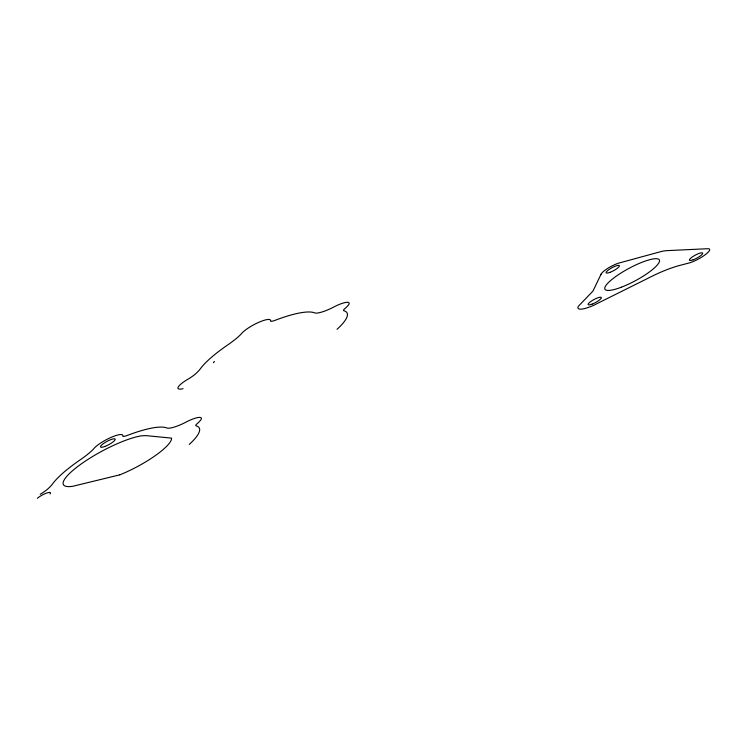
<?xml version="1.0" encoding="UTF-8"?>
<svg xmlns="http://www.w3.org/2000/svg" width="747" height="747" viewBox="0 0 747 747"><rect width="100%" height="100%" fill="white"/><g stroke="black" fill="none" stroke-linecap="round" stroke-linejoin="round"><path stroke-width="1.12" d="M213.381 362.725L214.426 361.427M189.262 444.418L190.111 443.634A64.933 14.604 -28.3 0 0 197.012 426.135A118.745 26.715 -28.3 0 1 196.013 425.781A6.265 1.41 -28.3 0 1 197.04 423.764A26.49 5.957 -28.3 0 0 198.889 422.102L200.906 419.851A16.49 3.707 -28.3 0 0 197.638 417.601L195.481 418.133A16.49 3.707 -28.3 0 0 184.425 422.942A22.046 4.958 -28.3 0 1 166.73 427.956L165.974 427.657A79.892 17.975 -28.3 0 0 127.279 435.445A8.908 2.008 -28.3 0 1 122.741 436.211A17.041 3.838 -28.3 0 0 111.032 437.406A17.041 3.838 -28.3 0 0 93.412 449.115A42.308 9.515 -28.3 0 1 80.349 459.732A75.849 17.06 -28.3 0 0 53.354 482.861L52.654 483.804A39.488 8.88 -28.3 0 1 47.173 489.5A19.161 4.314 -28.3 0 1 41.785 493.337L40.226 494.299M337.037 329.315L337.887 328.54A64.933 14.604 -28.3 0 0 344.787 311.032A118.745 26.715 -28.3 0 1 343.779 310.677A6.265 1.41 -28.3 0 1 344.806 308.66A26.49 5.957 -28.3 0 0 346.664 306.998L348.681 304.757A16.49 3.707 -28.3 0 0 345.413 302.507L343.256 303.03A16.49 3.707 -28.3 0 0 332.2 307.839A22.046 4.958 -28.3 0 1 314.496 312.862L313.749 312.554A79.892 17.975 -28.3 0 0 275.045 320.342A8.908 2.008 -28.3 0 1 270.507 321.117A17.041 3.838 -28.3 0 0 258.798 322.302A17.041 3.838 -28.3 0 0 241.178 334.012A42.308 9.515 -28.3 0 1 228.115 344.638A75.849 17.06 -28.3 0 0 201.12 367.767L200.429 368.71A39.488 8.88 -28.3 0 1 194.948 374.396A19.161 4.314 -28.3 0 1 189.551 378.234L186.386 380.139A15.454 3.474 -28.3 0 0 179.252 385.667L178.384 386.778A15.454 3.474 -28.3 0 0 178.477 388.86L178.664 388.972A17.321 3.894 -28.3 0 0 183.062 388.673M37.35 498.286A8.338 1.877 -28.3 0 1 46.781 493.02A8.338 1.877 -28.3 0 1 50.058 493.954M601.046 274.242L592.978 291.05L578.355 306.279A22.494 5.061 -28.3 0 0 593.51 305.383L647.397 278.566A51.982 11.691 -28.3 0 1 679.387 265.53L690.088 262.711A14.538 3.268 -28.3 0 0 706.018 254.12A14.538 3.268 -28.3 0 0 707.698 248.714L666.716 250.647A55.932 12.587 -28.3 0 0 662.029 251.3L618.665 263.131A12.904 2.904 -28.3 0 0 601.046 274.242M119.819 474.831L72.692 486.306A49.778 11.196 -28.3 0 1 79.742 465.017A49.778 11.196 -28.3 0 1 141.753 435.781L145.992 435.632L171.53 438.115A43.317 9.748 -28.3 0 1 119.819 474.831M621.243 287.25A30.907 6.956 -28.3 0 0 659.368 259.947A30.907 6.956 -28.3 0 0 615.789 276.511A30.907 6.956 -28.3 0 0 621.243 287.25M610.15 272.291A7.517 1.69 -28.3 0 0 619.394 265.652A7.517 1.69 -28.3 0 0 608.768 269.704A7.517 1.69 -28.3 0 0 610.15 272.291M592.128 304.122A7.517 1.69 -28.3 0 0 601.372 297.483A7.517 1.69 -28.3 0 0 590.756 301.536A7.517 1.69 -28.3 0 0 592.128 304.122M693.141 259.816A7.517 1.69 -28.3 0 0 702.712 253.149A7.517 1.69 -28.3 0 0 692.329 256.931A7.517 1.69 -28.3 0 0 693.141 259.816M104.888 446.463A8.31 1.867 -28.3 0 0 115.197 439.115A8.31 1.867 -28.3 0 0 103.516 443.522A8.31 1.867 -28.3 0 0 104.888 446.463"/></g></svg>
